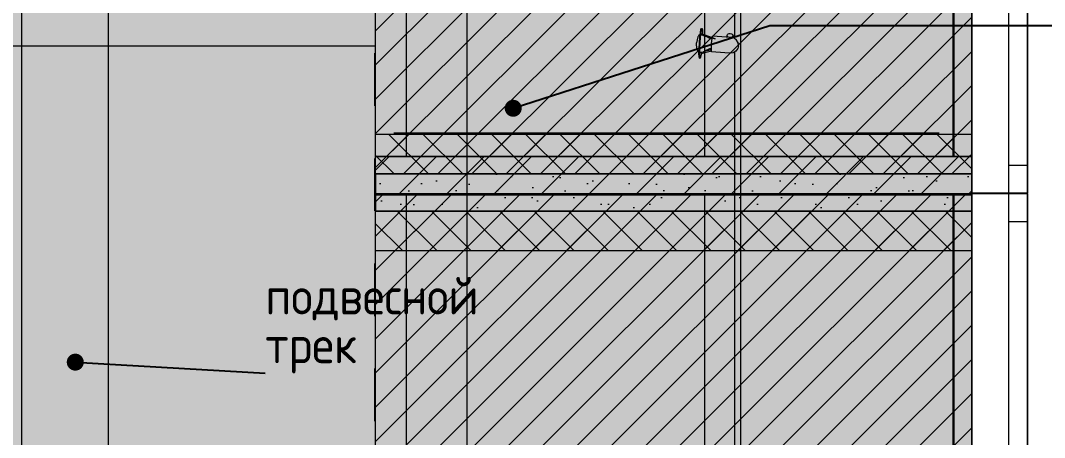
# Model space of a CAD drawing. Header units: millimetres. Extents: x 2336463 to 2579121, y 595385 to 778077.
# Drawn here: x 2485037 to 2487784, y 703562 to 704682 of the extents above; entities that cross this region are included whole.
import ezdxf

# ---------------------------------------------------------------- set-up
doc = ezdxf.new("R2010")
doc.units = ezdxf.units.MM
doc.header["$MEASUREMENT"] = 0
doc.linetypes.add('Штриховая', pattern=[282.222223, 141.111112, -141.111112])
for name, color, linetype in [('+возводимые стены', 7, 'Continuous'), ('+обмер', 7, 'Continuous'), ('+размер возводимые стены', 7, 'Continuous'), ('сит план', 7, 'Continuous')]:
    doc.layers.add(name, color=color, linetype=linetype)
for name, color, linetype, lineweight in [('+возводимые стены шриховка_Ном._пера__1', 7, 'Continuous', 13), ('+возводимые стены_Ном._пера__101', 252, 'Continuous', 5), ('+комнаты_Ном._пера__1', 7, 'Continuous', 13), ('+план полов_Ном._пера__1', 7, 'Continuous', 13), ('+потолки_Ном._пера__1', 7, 'Continuous', 13), ('MEP - Электрооборудование.ЭО_Ном._пера__1', 7, 'Continuous', 13), ('MEP - Электрооборудование.ЭО_Ном._пера__101', 252, 'Continuous', 5), ('Окна ARCHICAD_Ном._пера__1', 7, 'Continuous', 13), ('сит план_Ном._пера__1', 7, 'Continuous', 13)]:
    doc.layers.add(name, color=color, linetype=linetype, lineweight=lineweight)
for name, color, linetype, lineweight, true_color in [('+возводимые стены шриховка_Ном._пера__183', 7, 'Continuous', 0, 0xe8e8e8), ('+возводимые стены_Ном._пера__169', 7, 'Continuous', 5, 0x68b353), ('+комнаты_Ном._пера__177', 7, 'Continuous', 5, 0xf7e046), ('+комнаты_Ном._пера__9', 7, 'Continuous', 15, 0x3dad99), ('+обмер_Ном._пера__242', 7, 'Continuous', 13, 0x1b55b5), ('+потолки_Ном._пера__104', 7, 'Continuous', 5, 0x96e196), ('+размер возводимые стены_Ном._пера__242', 7, 'Continuous', 13, 0x1b55b5), ('+размер планировка_Ном._пера__9', 7, 'Continuous', 15, 0x3dad99), ('MEP - Электрооборудование.ЭО_Ном._пера__35', 7, 'Continuous', 30, 0x2731ed), ('MEP - Электрооборудование.ЭО_Ном._пера__55', 7, 'Continuous', 30, 0xff0909), ('MEP - Электрооборудование.ЭО_Ном._пера__58', 7, 'Continuous', 5, 0xdf0000), ('сит план_Ном._пера__87', 7, 'Continuous', 20, 0x6a6a6a)]:
    doc.layers.add(name, color=color, linetype=linetype, lineweight=lineweight, true_color=true_color)
doc.styles.add('СГЕНЕРИР_СТИЛЬ_1', font='arial.ttf')
doc.styles.add('СГЕНЕРИР_СТИЛЬ_3', font='isocp.shx')
doc.linetypes.add('Сварной шов', pattern='A,0,[2,Р”РёР·Р°Р№РЅ РїСЂРѕРµРєС‚ СЂР°Р±РѕС‡РёР№1.Shx,S=0.079365,R=0,X=0,Y=0],-17,0', length=17)
doc.dimstyles.new('СГЕНЕРИР_СТИЛЬ__11', dxfattribs={"dimtxt": 0.18, "dimasz": 91.2, "dimexe": 0.18, "dimexo": 0.0625, "dimgap": 0, "dimtad": 0, "dimtih": 1, "dimtoh": 1, "dimdec": 4, "dimzin": 0, "dimdsep": 46, "dimcen": 0.09, "dimadec": 0, "dimazin": 0, "dimtfac": 1, "dimtdec": 4, "dimtmove": 0, "dimatfit": 3, "dimldrblk": 'ARROWHEAD_11', "dimfxl": 0, "dimtolj": 1, "dimtzin": 0, "dimarcsym": 0})
doc.dimstyles.new('СГЕНЕРИР_СТИЛЬ__2', dxfattribs={"dimtxt": 75, "dimasz": 23.75, "dimexe": 0.18, "dimexo": 300, "dimgap": 0, "dimtad": 1, "dimdec": 0, "dimzin": 0, "dimdsep": 46, "dimtxsty": 'СГЕНЕРИР_СТИЛЬ_1', "dimblk": 'ARROWHEAD_6', "dimblk1": 'ARROWHEAD_6', "dimblk2": 'ARROWHEAD_6', "dimcen": 0.09, "dimclrd": 256, "dimclre": 256, "dimclrt": 256, "dimazin": 0, "dimtfac": 1, "dimtdec": 4, "dimtmove": 0, "dimatfit": 3, "dimfxl": 0, "dimtolj": 1, "dimtzin": 0, "dimarcsym": 0})
pattern_1 = [(45, (2086872.015, 585813.686), (-45.961939, 45.961939), [])]
pattern_2 = [(45, (2086872.015, 585813.686), (-45.961939, 45.961939), []), (135, (2086872.015, 585813.686), (45.961939, 45.961939), [])]
pattern_3 = [(0, (2086872, 585813.7), (0, 800), []), (90, (2086872, 585813.7), (-800, 0), [])]
pattern_4 = [(45, (2086872.015, 585813.69), (-63.639609, 63.639609), [])]

# ---------------------------------------------------------------- blocks, each defined once
blk = doc.blocks.new('Окно 25_10')
at = {"layer": 'Окна ARCHICAD_Ном._пера__1', "color": 7, "linetype": 'Continuous', "lineweight": 13}
for p, q in [((-625, 100), (625, 100)), ((-625, 0), (-625, 100)), ((625, 0), (625, 100)), ((-625, 0), (-550, 0)), ((-625, -50), (-625, 0)), ((-625, -50), (-625, 0)), ((-550, 0), (-550, -50)), ((-550, 0), (550, 0)), ((550, -50), (550, 0)), ((550, 0), (625, 0)), ((625, -50), (625, 0)), ((625, -50), (625, 0)), ((-625, -50), (625, -50)), ((-550, -50), (-625, -50)), ((550, -50), (-550, -50)), ((625, -50), (550, -50))]:
    blk.add_line(p, q, dxfattribs=at)
blk = doc.blocks.new('Стена_191', base_point=(2487737.9, 692966.8))
at = {"layer": 'сит план_Ном._пера__87', "linetype": 'Continuous', "lineweight": 20, "true_color": 0x6a6a6a}
h = blk.add_hatch(dxfattribs=at)
h.set_pattern_fill('Блоки_Бетонные_Эффективные', color=251, style=0, pattern_type=2)
h.set_pattern_definition(pattern_4)
h.paths.add_polyline_path([(2487588.2, 704216.6), (2487738.2, 704216.6), (2487738.2, 704218.8), (2487588.2, 704218.8)])
at = {"layer": 'сит план_Ном._пера__1', "color": 7, "linetype": 'Continuous', "lineweight": 13}
for p, q in [((2487688.2, 704218.8), (2487588.2, 704218.8)), ((2487738.2, 704218.8), (2487688.2, 704218.8)), ((2487688.2, 704216.6), (2487588.2, 704216.6)), ((2487738.2, 704216.6), (2487688.2, 704216.6))]:
    blk.add_line(p, q, dxfattribs=at)
at = {"layer": 'сит план_Ном._пера__1', "color": 7, "linetype": 'Continuous', "lineweight": 13, "flags": 128}
blk.add_lwpolyline([(2487738.2, 704216.6), (2487738.2, 704218.8)], dxfattribs=at)
at = {"layer": 'Окна ARCHICAD_Ном._пера__1', "color": 7, "linetype": 'Continuous', "lineweight": 13, "zscale": 1000, "rotation": 89.99891644592846}
for p in [(2487688.2, 704843.8), (2487688.2, 703591.6)]:
    blk.add_blockref('Окно 25_10', p, dxfattribs=at)
blk = doc.blocks.new('Стена_340', base_point=(2487738.2, 704216.6))
at = {"layer": '+возводимые стены_Ном._пера__169', "linetype": 'Continuous', "lineweight": 5, "true_color": 0x68b353}
h = blk.add_hatch(dxfattribs=at)
h.set_pattern_fill('Блоки_Бетонные_Эффективные', color=85, style=0, pattern_type=2)
h.set_pattern_definition(pattern_4)
h.paths.add_polyline_path([(2487588.2, 704316.6), (2485988.2, 704316.6), (2485988.2, 704216.6), (2487588.2, 704216.6)])
at = {"layer": '+возводимые стены_Ном._пера__101', "color": 252, "linetype": 'Continuous', "lineweight": 5, "flags": 128}
for points in [[(2487588.2, 704316.6), (2485988.2, 704316.6)], [(2485988.2, 704316.6), (2485988.2, 704216.6)], [(2485988.2, 704216.6), (2487588.2, 704216.6)]]:
    blk.add_lwpolyline(points, dxfattribs=at)
blk = doc.blocks.new('Набор Источников Света Настенный 25_2')
at = {"layer": 'MEP - Электрооборудование.ЭО_Ном._пера__58', "color": 12, "linetype": 'Continuous', "lineweight": 5, "true_color": 0xdf0000}
blk.add_line((7100, 0), (-7100, 0), dxfattribs=at)
blk = doc.blocks.new('*D2514', base_point=(2086872, 585813.7))
at = {"layer": '+обмер_Ном._пера__242', "color": 152, "linetype": 'Continuous', "lineweight": 13, "true_color": 0x1b55b5}
for p, q in [((2486258.7, 708840.5), (2486211.8, 708840.5)), ((2486222.8, 708853), (2486247.8, 708828)), ((2486235.3, 701802.7), (2486235.3, 708840.5)), ((2486288.3, 701802.7), (2486211.8, 701802.7)), ((2486222.8, 701815.2), (2486247.8, 701790.2))]:
    blk.add_line(p, q, dxfattribs=at)
at = {"layer": '+обмер_Ном._пера__242', "color": 152, "lineweight": 13, "true_color": 0x1b55b5, "insert": (2486220.3, 705193.4), "char_height": 75, "attachment_point": 7, "rotation": 90, "style": 'СГЕНЕРИР_СТИЛЬ_1'}
blk.add_mtext('\\A1;{\\pql;\\fArial|b0|i0|c204|p38;7\xa0038}', dxfattribs=at)
blk = doc.blocks.new('ARROWHEAD_6')
at = {"color": 0, "linetype": 'Continuous', "lineweight": 0}
for p, q in [((0, 0), (-1, 0)), ((-0.5, -0.5), (0.5, 0.5))]:
    blk.add_line(p, q, dxfattribs=at)
blk = doc.blocks.new('*D2955', base_point=(2086872, 585813.7))
at = {"layer": '+размер возводимые стены_Ном._пера__242', "color": 152, "linetype": 'Continuous', "lineweight": 13, "true_color": 0x1b55b5}
for p, q in [((2485988, 708540.8), (2485988, 708470.4)), ((2486000.5, 708506.4), (2485975.5, 708481.4)), ((2487575.7, 708481.3), (2487600.7, 708506.3)), ((2487588.2, 708517.3), (2487588.2, 708470.4)), ((2485988, 708493.9), (2485969.3, 708493.9)), ((2487588.2, 708493.8), (2485988, 708493.9)), ((2487607, 708493.8), (2487588.2, 708493.8))]:
    blk.add_line(p, q, dxfattribs=at)
at = {"layer": '+размер возводимые стены_Ном._пера__242', "color": 152, "lineweight": 13, "true_color": 0x1b55b5, "insert": (2486659.9, 708508.8), "char_height": 75, "attachment_point": 7, "rotation": 359.9989, "style": 'СГЕНЕРИР_СТИЛЬ_1'}
blk.add_mtext('\\A1;{\\pql;\\fArial|b0|i0|c204|p38;1\xa0600}', dxfattribs=at)
blk = doc.blocks.new('ARROWHEAD_11')
at = {"color": 0, "linetype": 'Continuous', "lineweight": 0}
blk.add_line((0, 0), (-1, 0), dxfattribs=at)
at = {"color": 0, "linetype": 'Continuous', "lineweight": 0, "const_width": 0.25, "flags": 128}
blk.add_lwpolyline([(-0.125, 0, 1), (0.125, 0, 1)], format="xyb", close=True, dxfattribs=at)
blk = doc.blocks.new('Набор Источников Света Настенный 25_8')
at = {"layer": 'MEP - Электрооборудование.ЭО_Ном._пера__58', "color": 12, "linetype": 'Continuous', "lineweight": 5, "true_color": 0xdf0000}
for p, q in [((3500, 0), (-3500, 0)), ((-730.7, -16), (-2052.6, -16)), ((-732.7, -19.6), (-733.8, -27.7)), ((-728.6, -12.5), (-732.7, -19.6)), ((-722.2, -7.5), (-728.6, -12.5)), ((-721.6, -7.2), (-722.2, -7.5)), ((-714.2, -5.3), (-721.6, -7.2)), ((-714.2, -5.3), (-706.8, -6.2)), ((-706.1, -6.4), (-706.8, -6.2)), ((-706.1, -6.4), (-699, -10.4)), ((-699, -10.4), (-694, -16.9)), ((-694, -16.9), (-691.9, -24.8)), ((-691.1, -22.9), (-691.9, -25.1)), ((-691.9, -24.8), (-690.9, -38.7)), ((-689.4, -20.9), (-691.1, -22.9)), ((-690, -20), (-687.3, -20)), ((-687.3, -20), (-689.4, -20.9)), ((687.6, -16), (-687.6, -16)), ((-687.6, -20), (-687.6, -16)), ((-685.2, -20.3), (-687.3, -20)), ((-683.3, -21.8), (-685.2, -20.3)), ((-681.9, -24.2), (-683.3, -21.8)), ((-681.3, -27.2), (-681.9, -24.2)), ((-681.5, -30.3), (-681.3, -27.2)), ((-733.8, -27.7), (-732.8, -41.6)), ((-732.8, -41.6), (-730.4, -77.3)), ((-691.4, -32.3), (-690.3, -34.2)), ((-691.1, -36), (-686.2, -36)), ((-690.9, -38.7), (-688.5, -74.4)), ((-690.3, -34.2), (-688.4, -35.7)), ((-688.4, -35.7), (-686.2, -36)), ((-686.2, -36), (-684.2, -35.1)), ((-684.2, -35.1), (-682.5, -33.1)), ((-682.5, -33.1), (-681.5, -30.3)), ((-734.5, -105.4), (-728, -77.8)), ((-730.4, -77.3), (-730.4, -77.4)), ((-730.4, -77.4), (-728.6, -77.8)), ((-725.4, -77.9), (-729.3, -96.4)), ((-728.6, -77.8), (-723.9, -78)), ((-724.7, -77.9), (-728.3, -95)), ((-723.9, -78), (-717, -77.8)), ((-722.2, -77.9), (-722.5, -83.2)), ((-717, -77.8), (-709, -77.4)), ((-709, -77.4), (-701, -76.7)), ((-701, -76.7), (-695.1, -76)), ((-696.6, -76.2), (-695.5, -81.3)), ((-681.8, -105.4), (-695.7, -68.2)), ((-695.5, -81.3), (-691.3, -87.7)), ((-695.3, -76), (-685.1, -105.4)), ((-681.1, -105.3), (-694.8, -68.6)), ((-692.2, -75.5), (-689.9, -75.1)), ((-689.9, -75.1), (-688.5, -74.5)), ((-688.5, -74.4), (-688.5, -74.5)), ((-744.7, -106.8), (-747.4, -108)), ((-747.4, -108), (-744, -108.9)), ((-747.2, -110), (-747.4, -108)), ((-736.3, -105.3), (-744.7, -106.8)), ((-744, -108.9), (-735, -109.2)), ((-734.4, -105), (-736.3, -105.3)), ((-735, -109.2), (-721.9, -108.9)), ((-732, -105.4), (-734.5, -105.4)), ((-731.4, -99.5), (-732.3, -103.2)), ((-732.3, -103.2), (-731.9, -107)), ((-728.2, -94.8), (-731.4, -99.5)), ((-722.5, -83.2), (-728.2, -94.8)), ((-721.9, -108.9), (-706.5, -108)), ((-706.5, -108), (-691.3, -106.8)), ((-706.4, -110), (-691.2, -108.7)), ((-691.3, -106.8), (-678.6, -105.3)), ((-691.2, -108.7), (-678.5, -107.3)), ((-684, -107.9), (-686, -111.2)), ((-685.1, -105.4), (-681.8, -105.4)), ((-679.9, -101.4), (-682.6, -101.4)), ((-681.1, -105.3), (-681.8, -105.4)), ((-671, -101.7), (-679.9, -101.4)), ((-678.6, -105.3), (-670.3, -103.8)), ((-678.5, -107.3), (-670.1, -105.8)), ((-667.6, -102.5), (-671, -101.7)), ((-670.3, -103.8), (-667.6, -102.5)), ((-670.1, -105.8), (-667.4, -104.5)), ((-667.4, -104.5), (-667.6, -102.5)), ((-747.2, -110), (-743.8, -110.9)), ((-743.8, -110.9), (-734.9, -111.2)), ((-734.9, -111.2), (-721.7, -110.9)), ((-730.4, -111.1), (-728, -114.1)), ((-728, -114.1), (-724.5, -116.2)), ((-724.5, -116.2), (-723, -116.6)), ((-723, -116.6), (-706.6, -117.7)), ((-721.7, -110.9), (-706.4, -110)), ((-690.3, -114.3), (-706.6, -117.7)), ((-690.3, -114.3), (-689.1, -113.8)), ((-686, -111.2), (-689.1, -113.8))]:
    blk.add_line(p, q, dxfattribs=at)

msp = doc.modelspace()

# ---------------------------------------------------------------- hatches: boundary and pattern name
at = {"layer": '+возводимые стены шриховка_Ном._пера__183', "linetype": 'Continuous', "lineweight": 0, "true_color": 0xe8e8e8}
h = msp.add_hatch(dxfattribs=at)
h.set_pattern_fill('Штукатурка__Гипс_01', color=254, style=0, pattern_type=2)
h.set_pattern_definition([(45, (2086872.015, 585988.686), (-55.684659, 55.684659), [0, -52.5, 0, -78.75]), (110, (2087047.015, 585988.686), (74.000794, 26.934086), [0, -38.5, 0, -66.5])])
h.paths.add_polyline_path([(2487588.6, 704270.1), (2485988.6, 704270.1), (2485988.6, 704170.1), (2487588.6, 704170.1)])
at = {"layer": '+комнаты_Ном._пера__177', "linetype": 'Continuous', "lineweight": 0, "true_color": 0x3d3811}
msp.add_hatch(color=48, dxfattribs=at).paths.add_polyline_path([(2482692.7, 704184.4), (2482692.7, 705398.6), (2482954.5, 705398.6), (2482954.5, 706920.8), (2483342.1, 706920.8), (2483342.1, 708842.9), (2484634.7, 708842.9), (2484634.7, 709119.6), (2485993.6, 709119.6), (2485993.6, 708842.9), (2487588.2, 708842.9), (2487588.2, 706920.8), (2487588.2, 704482.5), (2487588.2, 701802.9), (2485988.1, 701802.9), (2485988.1, 701504.5), (2484638.4, 701504.5), (2484638.4, 701606.7), (2483887.3, 701606.7), (2483887.3, 702214.4), (2483392.6, 702214.4), (2483392.6, 704184.4)])
at = {"layer": '+комнаты_Ном._пера__9', "linetype": 'Continuous', "lineweight": 15, "true_color": 0x3dad99}
h = msp.add_hatch(dxfattribs=at)
h.set_pattern_fill('Блоки_Бетонные', color=135, style=0, pattern_type=2)
h.set_pattern_definition(pattern_2)
h.paths.add_polyline_path([(2485988.2, 704270.1), (2487588.2, 704270.1), (2487588.2, 704376.1), (2485988.2, 704376.1)])
h = msp.add_hatch(dxfattribs=at)
h.set_pattern_fill('Блоки_Бетонные', color=135, style=0, pattern_type=2)
h.set_pattern_definition(pattern_2)
h.paths.add_polyline_path([(2485988.2, 704064.1), (2487588.2, 704064.1), (2487588.2, 704170.1), (2485988.2, 704170.1)])
at = {"layer": '+план полов_Ном._пера__1', "linetype": 'Continuous', "lineweight": 13}
h = msp.add_hatch(dxfattribs=at)
h.set_pattern_fill('Сетка_1200х1200', style=0, pattern_type=2)
h.set_pattern_definition([(0, (2086872, 585813.7), (0, 1200), []), (90, (2086872, 585813.7), (-1200, 0), [])])
h.paths.add_polyline_path([(2478948.1, 710628.3), (2478948.1, 710879.9), (2473847.1, 710879.9), (2473847.1, 712656.4), (2473848.4, 712656.4), (2473848.4, 713484.4), (2474150.3, 713484.4), (2474150.3, 713861), (2474150.3, 714834.8), (2474655.3, 714834.8), (2474655.3, 715512.1), (2474052.4, 715512.1), (2474052.4, 716500.4), (2474050.3, 716500.4), (2474050.3, 716965.8), (2477335.2, 716965.8), (2477335.2, 717312), (2479008.9, 717312), (2479008.9, 716985.8), (2479267.2, 716985.8), (2480877.3, 716985.8), (2480877.3, 717315.8), (2482252.3, 717315.8), (2482252.3, 716570.8), (2482755, 716570.8), (2482755, 716961), (2484448.1, 716961), (2484727.4, 716961), (2484727.4, 717281.3), (2486379.8, 717281.3), (2486379.8, 716944.3), (2486588.1, 716944.3), (2486588.1, 716945.3), (2489504.9, 716945.3), (2489504.9, 712656.7), (2489504.9, 712245.1), (2487540, 712245.1), (2487540, 712245.9), (2487348.6, 712245.9), (2485984.9, 712245.9), (2485984.9, 712125.1), (2487348.6, 712125.1), (2487348.6, 711366.5), (2487540, 711366.5), (2487579.8, 711366.5), (2487579.8, 709148.7), (2487579.8, 709135.4), (2485986.6, 709135.4), (2485986.6, 708847.9), (2485986.7, 708847.9), (2485986.7, 701807.7), (2485986.7, 701507.1), (2485986.7, 697660.1), (2485988, 697660.1), (2485988, 694310.7), (2485986.7, 694310.7), (2485986.7, 694010.7), (2487589.3, 694010.7), (2487589.3, 690742.6), (2487516.5, 690736.1, -0.000118), (2487516.6, 690735.6), (2487587.2, 690742.4, -0.000396), (2487587.3, 690740.2, -0.342625), (2486386.8, 689334.6, -0.000421), (2486384.5, 689334.3), (2486384.8, 689332.2), (2483593.3, 689332.2), (2479499.4, 689332.2), (2478989.4, 689332.2), (2478989.4, 690566.8), (2478899.4, 690566.8), (2478899.4, 692071.8), (2479409.7, 692071.8), (2479409.7, 692610.8), (2478994.4, 692610.8), (2478994.4, 693615.4), (2479499.4, 693615.4), (2481099.4, 693615.4), (2481099.4, 694103.2), (2482744.3, 694103.2), (2482744.3, 693615.4), (2483349.3, 693615.4), (2483349.3, 694010.7), (2484745.7, 694010.7), (2484745.7, 697660.1), (2484747.1, 697660.1), (2484747.1, 701507.1), (2484747.1, 702214.4), (2483392.7, 702214.4), (2483392.7, 704178), (2482933.1, 704178), (2482698.2, 704178), (2482698.2, 701224.7), (2481074.4, 701224.7), (2481074.4, 704011), (2480462.2, 704011), (2480462.2, 703617), (2479416.3, 703617), (2479416.3, 703616.4), (2478567.2, 703616.4), (2478567.2, 703599.4), (2475467.2, 703599.4), (2475467.2, 705401.1), (2473877.2, 705401.1), (2473877.2, 706611.6), (2474188.4, 706611.6), (2474188.4, 707984.1), (2473844.2, 707984.1), (2473844.2, 710628.3)])
h.paths.add_polyline_path([(2480553.3, 710237), (2480841.9, 710237), (2480841.9, 708271.4), (2480841.9, 707227.4), (2480841.9, 706912.3), (2481733.8, 706912.3), (2481733.8, 706985.3), (2482661.5, 706985.3), (2482661.5, 706602.6), (2482663.2, 706602.6), (2482663.2, 705692.7), (2482659.9, 705692.7), (2482659.9, 705398.6), (2484744.3, 705398.6), (2484744.3, 709982), (2482588.8, 709982), (2482588.8, 709923.7), (2481714, 709923.7), (2481714, 709985.2), (2481141.6, 709985.2), (2481141.6, 711620.7), (2481680.9, 711620.7), (2482703.1, 711620.7), (2482703.1, 712596), (2483444, 712596), (2483444, 712927.6), (2483445.7, 712927.6), (2483445.7, 713531.8), (2483445.7, 713808), (2482903.2, 713808), (2482903.2, 713811.3), (2481333.2, 713811.3), (2481333.2, 713812.6), (2481143.2, 713812.6), (2481143.2, 712830.7), (2480842.6, 712830.7), (2480842.6, 711636.4), (2480842.3, 711636.4), (2480842.3, 711256.1), (2480553.3, 711256.1)], flags=0)
h.paths.add_polyline_path([(2482903.2, 716167.8), (2482903.2, 716167.4), (2482932, 716167.4), (2482932, 716167.8)], flags=0)
h = msp.add_hatch(dxfattribs=at)
h.set_pattern_fill('Сетка_800х800', style=0, pattern_type=2)
h.set_pattern_definition(pattern_3)
h.paths.add_polyline_path([(2485988.2, 704316.6), (2487588.2, 704316.6), (2487588.2, 706721.1), (2485988.2, 706721.1)])
h = msp.add_hatch(dxfattribs=at)
h.set_pattern_fill('Сетка_800х800', style=0, pattern_type=2)
h.set_pattern_definition(pattern_3)
h.paths.add_polyline_path([(2485988.1, 701803), (2487588.2, 701803), (2487588.2, 704216.6), (2485988.1, 704216.6)])
at = {"layer": '+потолки_Ном._пера__104', "linetype": 'Continuous', "lineweight": 5, "true_color": 0x96e196}
h = msp.add_hatch(dxfattribs=at)
h.set_pattern_fill('Линии_Наклонные__Шаг_1_5_', color=81, style=0, pattern_type=2)
h.set_pattern_definition(pattern_1)
h.paths.add_polyline_path([(2485988.2, 704316.6), (2487588.2, 704316.6), (2487588.2, 706721.1), (2485988.2, 706721.1)])
h = msp.add_hatch(dxfattribs=at)
h.set_pattern_fill('Линии_Наклонные__Шаг_1_5_', color=81, style=0, pattern_type=2)
h.set_pattern_definition(pattern_1)
h.paths.add_polyline_path([(2485988.1, 701803), (2487588.2, 701803), (2487588.2, 704216.6), (2485988.1, 704216.6)])
at = {"layer": '+размер планировка_Ном._пера__9', "linetype": 'Continuous', "lineweight": 0, "true_color": 0x0f2b26}
msp.add_hatch(color=118, dxfattribs=at).paths.add_polyline_path([(2485984.8, 701807.7), (2487584.8, 701807.7), (2487584.8, 708844.8), (2485984.8, 708844.8)])

# ---------------------------------------------------------------- linework, layer by layer
at = {"layer": '+возводимые стены шриховка_Ном._пера__1', "color": 7, "linetype": 'Штриховая', "lineweight": 13}
msp.add_line((2485987.6, 694010.7), (2485987.6, 712275.7), dxfattribs=at)
at = {"layer": '+возводимые стены шриховка_Ном._пера__1', "color": 7, "linetype": 'Continuous', "lineweight": 13, "flags": 128}
msp.add_lwpolyline([(2487588.6, 704270.1), (2485988.6, 704270.1), (2485988.6, 704170.1), (2487588.6, 704170.1)], close=True, dxfattribs=at)
at = {"layer": '+комнаты_Ном._пера__1', "color": 7, "linetype": 'Continuous', "lineweight": 13, "flags": 128}
for points in [[(2482692.7, 704184.4), (2482692.7, 705398.6), (2482954.5, 705398.6), (2482954.5, 706920.8), (2483342.1, 706920.8), (2483342.1, 708842.9), (2484634.7, 708842.9), (2484634.7, 709119.6), (2485993.6, 709119.6), (2485993.6, 708842.9), (2487588.2, 708842.9), (2487588.2, 706920.8), (2487588.2, 704482.5), (2487588.2, 701802.9), (2485988.1, 701802.9), (2485988.1, 701504.5), (2484638.4, 701504.5), (2484638.4, 701606.7), (2483887.3, 701606.7), (2483887.3, 702214.4), (2483392.6, 702214.4), (2483392.6, 704184.4)], [(2485988.2, 704270.1), (2487588.2, 704270.1), (2487588.2, 704376.1), (2485988.2, 704376.1)], [(2485988.2, 704064.1), (2487588.2, 704064.1), (2487588.2, 704170.1), (2485988.2, 704170.1)]]:
    msp.add_lwpolyline(points, close=True, dxfattribs=at)
at = {"layer": '+потолки_Ном._пера__1', "color": 7, "linetype": 'Continuous', "lineweight": 13, "flags": 128}
for points in [[(2485988.2, 704316.6), (2487588.2, 704316.6), (2487588.2, 706721.1), (2485988.2, 706721.1)], [(2485988.1, 701803), (2487588.2, 701803), (2487588.2, 704216.6), (2485988.1, 704216.6)]]:
    msp.add_lwpolyline(points, close=True, dxfattribs=at)
at = {"layer": 'MEP - Электрооборудование.ЭО_Ном._пера__35', "color": 160, "linetype": 'Сварной шов', "lineweight": 30, "true_color": 0x2731ed}
for p, q in [((2487539.6, 704316.6), (2487539.6, 706721.1)), ((2487539.6, 701802.7), (2487539.6, 704216.6))]:
    msp.add_line(p, q, dxfattribs=at)
at = {"layer": 'MEP - Электрооборудование.ЭО_Ном._пера__55', "color": 1, "linetype": 'Сварной шов', "lineweight": 30, "true_color": 0xff0909}
msp.add_line((2486037.9, 704378.7), (2487501.3, 704378.7), dxfattribs=at)

# ---------------------------------------------------------------- block references
at = {"layer": '+возводимые стены', "color": 252, "lineweight": 5}
msp.add_blockref('Стена_340', (2487738.2, 704216.6), dxfattribs=at)
at = {"layer": 'MEP - Электрооборудование.ЭО_Ном._пера__58', "color": 12, "linetype": 'Continuous', "lineweight": 5, "true_color": 0xdf0000, "xscale": -1, "zscale": 1000, "rotation": 270}
for name, p in [('Набор Источников Света Настенный 25_8', (2486967.9, 705328.5)), ('Набор Источников Света Настенный 25_2', (2485039.4, 701657.9))]:
    msp.add_blockref(name, p, dxfattribs=at)
at = {"layer": 'сит план', "color": 7, "lineweight": 13}
msp.add_blockref('Стена_191', (2487737.9, 692966.8), dxfattribs=at)

# ---------------------------------------------------------------- texts
at = {"layer": 'MEP - Электрооборудование.ЭО_Ном._пера__1', "color": 7, "linetype": 'Continuous', "lineweight": 13, "insert": (2485693.4, 703734.6), "char_height": 100, "attachment_point": 7, "line_spacing_factor": 0.784842, "style": 'СГЕНЕРИР_СТИЛЬ_3'}
msp.add_mtext('\\A1;{\\pql;\\Fisocp.shx;подв\\Fisocp.shx;е\\Fisocp.shx;сной\\P\\pql;\\Fisocp.shx;трек}', dxfattribs=at)

# ---------------------------------------------------------------- dimensions: what is measured, and where the dimension line sits
at = {"layer": '+обмер', "color": 152, "linetype": 'Continuous', "lineweight": 13, "true_color": 0x1b55b5}
dim = msp.add_linear_dim(base=(2486235.3, 708840.5), p1=(2486588.3, 701802.7), p2=(2486235.3, 708840.5), angle=90, dimstyle='СГЕНЕРИР_СТИЛЬ__2', dxfattribs=at)
dim.commit()
dim.dimension.update_dxf_attribs({"geometry": '*D2514', "text_midpoint": (2486182.8, 705322.2), "dimtype": 160, "text_rotation": 90})
at = {"layer": '+размер возводимые стены', "color": 152, "linetype": 'Continuous', "lineweight": 13, "true_color": 0x1b55b5}
dim = msp.add_linear_dim(base=(2485988, 708493.9), p1=(2487588.1, 702168.4), p2=(2485988, 708840.8), angle=179.9989, dimstyle='СГЕНЕРИР_СТИЛЬ__2', dxfattribs=at)
dim.commit()
dim.dimension.update_dxf_attribs({"geometry": '*D2955', "text_midpoint": (2486788.7, 708546.3), "dimtype": 160, "text_rotation": 359.9989})

# ---------------------------------------------------------------- leaders
at = {"layer": 'MEP - Электрооборудование.ЭО_Ном._пера__101', "color": 252, "linetype": 'Continuous', "lineweight": 5, "annotation_type": 0, "has_hookline": 1, "hookline_direction": 0}
for points, text_width in [([(2486358.4, 704446.5), (2487046.9, 704669.1), (2488154.2, 704669.1)], 643.7), ([(2485183.7, 703764.6), (2485693.4, 703734.6)], 670.4)]:
    msp.add_leader(points, dimstyle='СГЕНЕРИР_СТИЛЬ__11', dxfattribs=dict(at, text_width=text_width))

doc.saveas('drawing.dxf')
